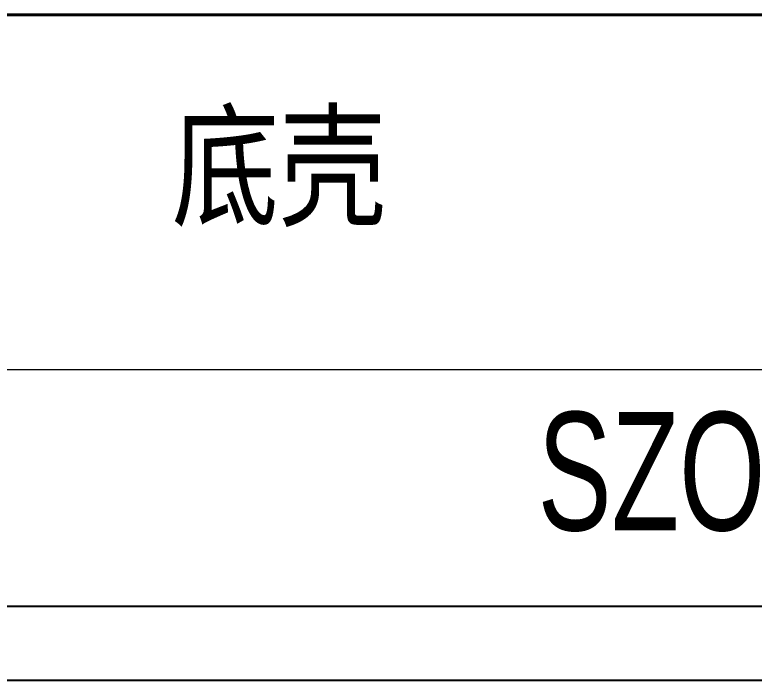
# Model space of a CAD drawing. Header units: inches. Extents: x 725 to 5279, y 573 to 1304.
# Drawn here: x 1354.5 to 1528.7, y 573 to 729.7 of the extents above; entities that cross this region are included whole.
import ezdxf

# ---------------------------------------------------------------- set-up
doc = ezdxf.new("R2010")
doc.units = ezdxf.units.IN
doc.layers.add('文字', color=81, linetype='Continuous')
doc.layers.add('粗实线', color=7, linetype='Continuous', lineweight=30)
doc.layers.add('细实线', color=3, linetype='Continuous', lineweight=9)
doc.styles.add('宋体', font='', dxfattribs={"width": 0.8, "height": 3.5})
doc.styles.add('长仿宋', font='', dxfattribs={"width": 0.7, "height": 4})
doc.styles.get('宋体').set_extended_font_data('SimSun')
doc.styles.get('长仿宋').set_extended_font_data('SimSun')

msp = doc.modelspace()

# ---------------------------------------------------------------- linework, layer by layer
for p, q in [((751.522, 590.371), (1741.748, 590.371)), ((724.755, 572.957), (1759.162, 572.957))]:
    msp.add_line(p, q)
at = {"layer": '粗实线', "color": 7, "lineweight": 40}
msp.add_line((1741.748, 729.685), (1323.806, 729.685), dxfattribs=at)
at = {"layer": '细实线', "color": 7}
msp.add_line((1741.748, 646.097), (1114.835, 646.097), dxfattribs=at)

# ---------------------------------------------------------------- texts
at = {"layer": '文字', "color": 0, "insert": (1391.442, 705.631), "char_height": 23.219, "width": 296.8467, "attachment_point": 1, "style": '宋体'}
msp.add_mtext('底壳', dxfattribs=at)
at = {"layer": '粗实线', "insert": (1477.73, 636.12), "char_height": 27.86281, "width": 312.45388, "attachment_point": 1, "style": '长仿宋'}
msp.add_mtext('{\\fSTXinwei|b0|i0|c134|p2;SZOMK}', dxfattribs=at)

doc.saveas('drawing.dxf')
